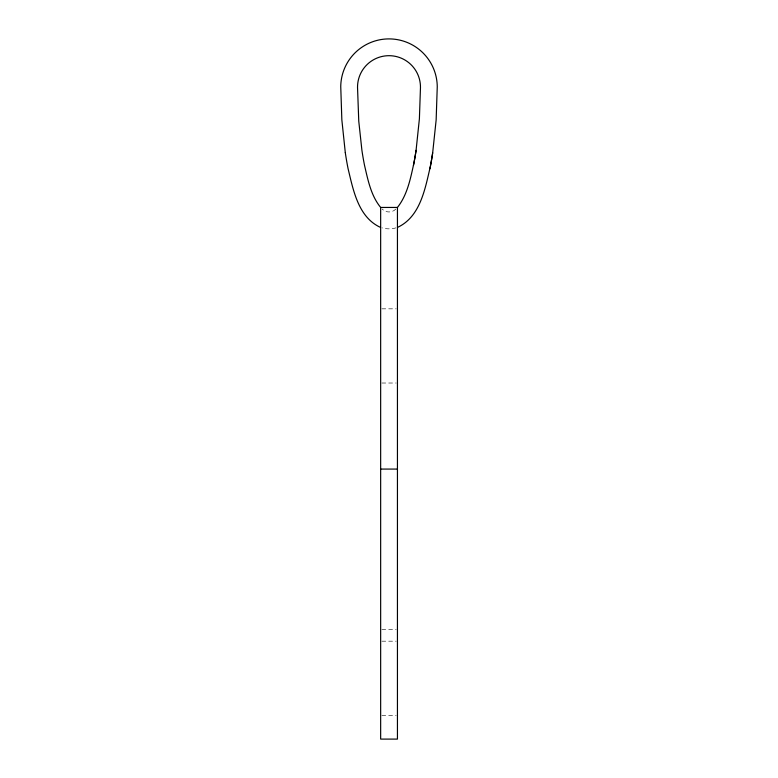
<?xml version="1.0" encoding="UTF-8"?>
<svg xmlns="http://www.w3.org/2000/svg" width="778" height="778" viewBox="0 0 778 778"><rect width="100%" height="100%" fill="white"/><g stroke="black" fill="none" stroke-linecap="round" stroke-linejoin="round"><path stroke-width="0.58" stroke-dasharray="3.89 2.92" d="M395.846 209.049C392.2 212.978 385.732 212.939 382.115 209.01M395.973 227.857L394.028 228.343A24.731 24.731 0 0 1 383.846 228.324L381.901 227.828M381.852 308.837L396.245 308.837M381.852 383.019L396.245 383.019M381.852 629.305L396.245 629.305M381.852 641.179L396.245 641.179M381.852 715.361L396.245 715.361"/><path stroke-width="1.17" d="M416.074 150.329L419.391 118.84L420.47 87.574A31.47 31.47 0 0 0 389.088 55.685A31.47 31.47 0 0 0 357.53 87.399L358.765 121.212L361.896 150.183A291.838 291.838 0 0 0 364.522 165.335C367.926 179.874 370.931 195.618 380.656 207.444L397.441 207.444C407.361 194.928 410.473 178.619 413.857 163.399A296.875 296.875 0 0 0 416.074 150.329A291.089 291.089 0 0 1 413.449 165.461M397.84 227.244C420.46 216.537 425.138 188.558 430.331 166.599A313.67 313.67 0 0 0 432.675 152.789L436.147 119.958L437.255 86.786A48.255 48.255 0 0 0 389.126 38.9A48.255 48.255 0 0 0 340.745 86.523L341.843 119.793L345.296 152.634M380.656 469.076L397.441 469.076M380.043 227.195C358.133 216.848 353.231 189.949 348.077 168.661A308.633 308.633 0 0 1 345.296 152.634M397.441 207.444L397.441 739.1L380.656 739.1L380.656 207.444M432.675 152.789A307.884 307.884 0 0 1 429.903 168.797"/></g></svg>
